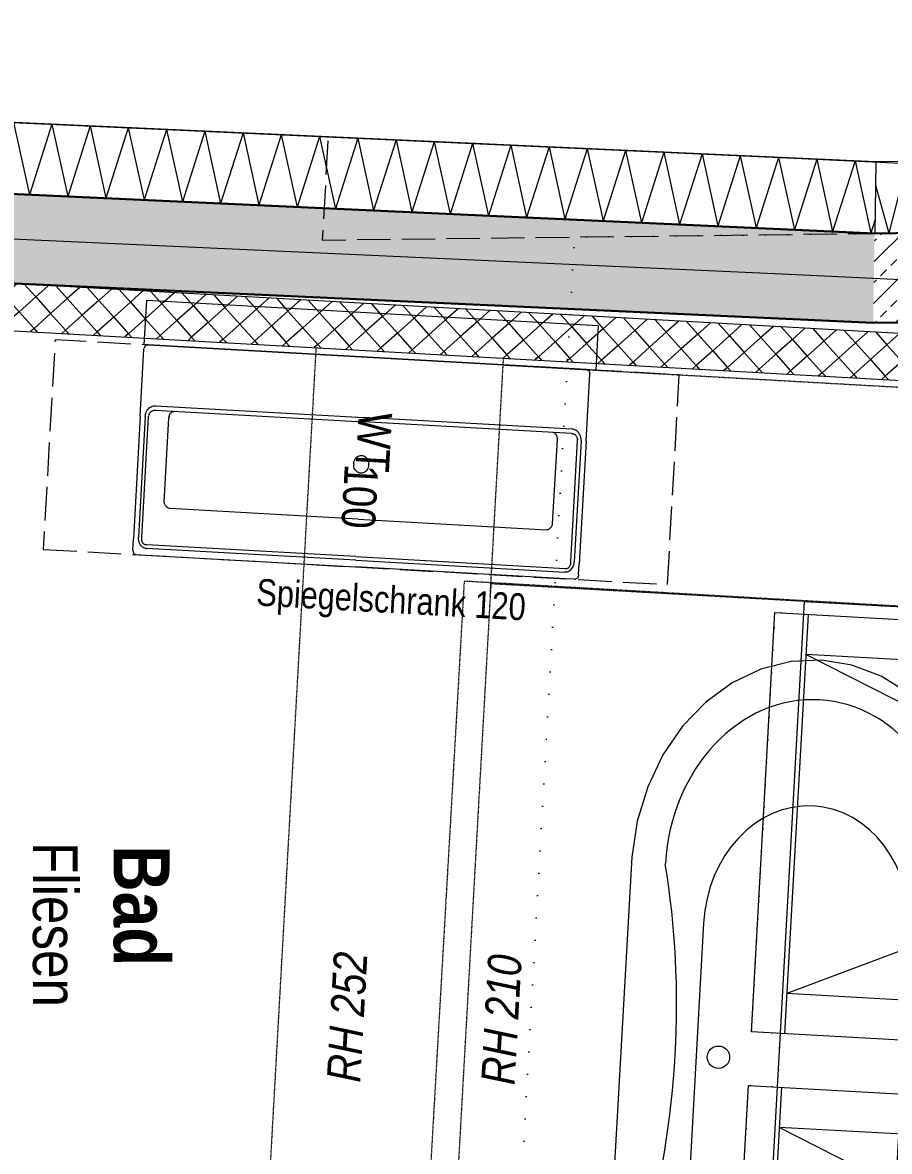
# Model space of a CAD drawing. Header units: metres. Extents: x -19025 to 34897, y -14024 to 26069.
# Drawn here: x -3047 to -1106, y 21274 to 23801 of the extents above; entities that cross this region are included whole.
import ezdxf
from ezdxf.enums import TextEntityAlignment as Align

# ---------------------------------------------------------------- set-up
doc = ezdxf.new("R2010")
doc.units = ezdxf.units.M
doc.header["$MEASUREMENT"] = 0
for name, pattern in [('Punktlinie weit', [0.05, 0, -0.05]), ('Strichlinie eng', [0.1, 0.075, -0.025]), ('Strichlinie mittel', [0.15, 0.1, -0.05])]:
    doc.linetypes.add(name, pattern=pattern)
for name, color, linetype in [('110 Wand Aussen', 7, 'Continuous'), ('11__100 Achsraster', 7, 'Continuous'), ('130 Wand Innen', 7, 'Continuous'), ('220 Bodenaufbau', 7, 'Continuous'), ('310 Dachkonstruktion massiv', 7, 'Continuous'), ('510 Moeblierung', 7, 'Continuous'), ('540 Sanitaer Text', 7, 'Continuous'), ('540 Sanitaereinrichtung', 7, 'Continuous'), ('810 Raumstempel', 7, 'Continuous'), ('916 Kote PP', 7, 'Continuous'), ('930 Beschriftung Allgemein', 7, 'Continuous'), ('938 Beschriftung Statik', 7, 'Continuous')]:
    doc.layers.add(name, color=color, linetype=linetype)
doc.styles.add('ERSTELLTER_STIL_1', font='ARIALN.TTF')
doc.styles.add('ERSTELLTER_STIL_2', font='ARIALNB.TTF')
doc.styles.add('ERSTELLTER_STIL_4', font='arialbd.ttf')
doc.styles.add('ERSTELLTER_STIL_6', font='ARIALNI.TTF')
doc.linetypes.add('Grenze Bezirk', pattern='A,0,[2,22HAUS116_412 STG1 _ 2.DG_IndexB_2026-08-161.Shx,S=0.001587,R=0,X=0,Y=0],-0.25,0', length=0.25)
pattern_1 = [(45, (0, 0), (-0.04596194, 0.04596194), [0.0195, -0.013]), (45, (-0.02298, 0.02298), (-0.04596194, 0.04596194), [0.065, 0])]
pattern_2 = [(221.78503, (0, 0), (-0.03331688, 0.03728251), [0.05, 0]), (311.78503, (0, 0), (0.03728251, 0.03331688), [0.05, 0])]

# ---------------------------------------------------------------- blocks, each defined once
blk = doc.blocks.new('Decke_1_1', base_point=(-12.5417, 13.2338))
at = {"layer": '220 Bodenaufbau', "color": 7, "linetype": 'Continuous', "lineweight": 13, "flags": 128}
blk.add_lwpolyline([(-2.3698, 16.6251), (-2.1874, 19.881), (-1.9359, 19.8669), (-1.6772, 24.4846), (-1.1455, 24.4548), (-0.9662, 27.6549), (-2.8954, 27.632), (-11.9163, 28.0447), (-12.2686, 21.76), (-12.482, 21.772), (-12.74, 17.1693)], dxfattribs=at)
blk = doc.blocks.new('Freistehende Badewanne 27')
at = {"layer": '540 Sanitaereinrichtung', "color": 7, "linetype": 'Continuous', "lineweight": 13}
for p, q in [((0.5987, 0.6311), (1.2013, 0.6311)), ((0.602, 0.1689), (1.198, 0.1689))]:
    blk.add_line(p, q, dxfattribs=at)
at = {"layer": '540 Sanitaereinrichtung', "color": 7, "linetype": 'Continuous', "lineweight": 13, "flags": 128}
blk.add_lwpolyline([(0.4642, 0.8), (0.383, 0.7923), (0.3045, 0.7731), (0.2312, 0.743), (0.165, 0.7028), (0.108, 0.6536), (0.0618, 0.597), (0.0278, 0.5347), (0.007, 0.4683), (0, 0.4), (0.007, 0.3317), (0.0278, 0.2653), (0.0618, 0.203), (0.108, 0.1464), (0.165, 0.0972), (0.2312, 0.057), (0.3045, 0.0269), (0.383, 0.0077), (0.4642, 0), (1.3358, 0), (1.417, 0.0077), (1.4955, 0.0269), (1.5688, 0.057), (1.635, 0.0972), (1.692, 0.1464), (1.7382, 0.203), (1.7722, 0.2653), (1.793, 0.3317), (1.8, 0.4), (1.793, 0.4683), (1.7722, 0.5347), (1.7382, 0.597), (1.692, 0.6536), (1.635, 0.7028), (1.5688, 0.743), (1.4955, 0.7731), (1.417, 0.7923), (1.3358, 0.8)], close=True, dxfattribs=at)
at = {"layer": '540 Sanitaereinrichtung', "color": 7, "linetype": 'Continuous', "lineweight": 13}
blk.add_circle((0.9, 0.2189), 0.025, dxfattribs=at)
for centre, major_axis, start_param, end_param in [((0.4747, 0.4), (0.3859, 0), 1.572215, 4.71097), ((0.9, 2.0883), (1.6799, 0), 4.456119, 4.968658), ((1.3253, 0.4), (0.3859, 0), 4.713808, 7.852563), ((0.602, 0.4), (0.2753, 0), 1.582941, 4.712389), ((1.198, 0.4), (0.2753, 0), 4.712389, 7.841837), ((0.9, -1.2883), (1.6799, 0), 1.314527, 1.827066)]:
    blk.add_ellipse(centre, major_axis=major_axis, ratio=0.839506, start_param=start_param, end_param=end_param, dxfattribs=at)
blk = doc.blocks.new('Anrichte 01 27[58]_1', base_point=(-4.7522, 26.9246))
at = {"layer": '510 Moeblierung', "color": 253, "linetype": 'Strichlinie eng', "lineweight": 9, "true_color": 0x9f9f9f, "flags": 128}
blk.add_lwpolyline([(-4.7522, 26.9246), (-3.3544, 26.846), (-3.328, 27.3153), (-4.7258, 27.3938)], close=True, dxfattribs=at)
blk = doc.blocks.new('Bad_033_27_1', base_point=(-4.2395, 25.9913))
at = {"layer": '810 Raumstempel', "color": 7, "lineweight": 13, "char_height": 0.1, "attachment_point": 1, "rotation": 270, "style": 'ERSTELLTER_STIL_1'}
for s, insert in [('\\A1;{\\pql;\\pt0,0.05;\\fArial Narrow|b0|i0|c0|p0;\\W1.000000;11,28\\fArial Narrow|b0|i0|c0|p0;\\W1.000000;\\A1{\\H.66x;\\S^  ;}\\fArial Narrow|b0|i0|c0|p0;\\W1.000000; m\\fArial Narrow|b0|i0|c0|p0;\\W1.000000;\\A1{\\H.66x;\\S2^  ;}}', (-4.8709, 26.301)), ('\\A1;{\\pql;\\pt0,0.05;\\fArial Narrow|b0|i0|c0|p0;\\W1.000000;17,33\\fArial Narrow|b0|i0|c0|p0;\\W1.000000;\\A1{\\H.66x;\\S^  ;}\\fArial Narrow|b0|i0|c0|p0;\\W1.000000; m\\fArial Narrow|b0|i0|c0|p0;\\W1.000000;\\A1{\\H.66x;\\S^  ;}}', (-5.0357, 26.153))]:
    blk.add_mtext(s, dxfattribs=dict(at, insert=insert))
at = {"layer": '810 Raumstempel', "color": 7, "lineweight": 13}
for tag, height, style, p in [('DUMMY_892', 0.1, 'ERSTELLTER_STIL_1', (-4.8401, 26.301)), ('DUMMY_891', 0.1, 'ERSTELLTER_STIL_1', (-4.6754, 26.301)), ('perimeterCode', 0.1, 'ERSTELLTER_STIL_1', (-5.0048, 26.2697)), ('stFloorCovering', 0.1, 'ERSTELLTER_STIL_1', (-4.6754, 26.2697)), ('ROOM_NAME', 0.125, 'ERSTELLTER_STIL_2', (-4.4695, 26.2619)), ('DUMMY_890', 0.125, 'ERSTELLTER_STIL_2', (-4.4695, 26.0276))]:
    blk.add_attdef(tag, text='', height=height, rotation=270, dxfattribs=dict(at, style=style)).set_placement(p, align=Align.TOP_LEFT)
blk = doc.blocks.new('*X264')
at = {"layer": '110 Wand Aussen', "color": 7, "linetype": 'Continuous', "lineweight": 5}
for p, q in [((-2.7317, 27.7936), (-2.7727, 27.6331)), ((-2.7317, 27.7936), (-2.6869, 27.6342)), ((-2.646, 27.7947), (-2.6869, 27.6342)), ((-2.646, 27.7947), (-2.6012, 27.6352)), ((-2.5602, 27.7957), (-2.6012, 27.6352)), ((-2.5602, 27.7957), (-2.5155, 27.6362)), ((-2.4745, 27.7967), (-2.5155, 27.6362)), ((-2.4745, 27.7967), (-2.4297, 27.6372)), ((-2.3888, 27.7977), (-2.4297, 27.6372)), ((-2.3888, 27.7977), (-2.344, 27.6382)), ((-2.303, 27.7987), (-2.344, 27.6382)), ((-2.303, 27.7987), (-2.2582, 27.6393)), ((-2.2173, 27.7998), (-2.2582, 27.6393)), ((-2.2173, 27.7998), (-2.1725, 27.6403)), ((-2.1315, 27.8008), (-2.1725, 27.6403)), ((-2.1315, 27.8008), (-2.0868, 27.6413)), ((-2.0458, 27.8018), (-2.0868, 27.6413)), ((-2.0458, 27.8018), (-2.001, 27.6423)), ((-1.9601, 27.8028), (-2.001, 27.6423)), ((-1.9601, 27.8028), (-1.9153, 27.6433)), ((-1.8743, 27.8038), (-1.9153, 27.6433)), ((-1.8743, 27.8038), (-1.8296, 27.6444)), ((-1.7886, 27.8049), (-1.8296, 27.6444)), ((-1.7886, 27.8049), (-1.7438, 27.6454)), ((-1.7029, 27.8059), (-1.7438, 27.6454)), ((-1.7029, 27.8059), (-1.6581, 27.6464)), ((-1.6171, 27.8069), (-1.6581, 27.6464)), ((-1.6171, 27.8069), (-1.5723, 27.6474)), ((-1.5314, 27.8079), (-1.5723, 27.6474)), ((-1.5314, 27.8079), (-1.4866, 27.6484)), ((-1.4456, 27.8089), (-1.4866, 27.6484)), ((-1.4456, 27.8089), (-1.4009, 27.6495)), ((-2.8174, 27.7926), (-2.8584, 27.6321)), ((-2.8174, 27.7926), (-2.7727, 27.6331)), ((-2.8886, 27.7396), (-2.8584, 27.6321)), ((-1.3821, 27.7229), (-1.4009, 27.6495))]:
    blk.add_line(p, q, dxfattribs=at)
blk = doc.blocks.new('Wand_31_1', base_point=(-1.3813, 27.6497))
at = {"layer": '110 Wand Aussen', "linetype": 'Continuous', "lineweight": 0, "true_color": 0x000000}
h = blk.add_hatch(dxfattribs=at)
h.set_pattern_fill('BETON__BEWEHRT_SN46_0001', color=18, style=0, pattern_type=2)
h.set_pattern_definition(pattern_1)
h.paths.add_polyline_path([(-2.8938, 27.4317), (-1.3789, 27.4497), (-1.3813, 27.6497), (-2.8904, 27.6317)])
at = {"layer": '110 Wand Aussen', "color": 7, "linetype": 'Continuous', "lineweight": 30}
blk.add_line((-1.3813, 27.6497), (-2.8904, 27.6317), dxfattribs=at)
at = {"layer": '110 Wand Aussen', "color": 7, "linetype": 'Continuous', "lineweight": 13, "flags": 128}
for points in [[(-1.3832, 27.8097), (-2.8877, 27.7918)], [(-1.3832, 27.8097), (-1.3813, 27.6497)]]:
    blk.add_lwpolyline(points, dxfattribs=at)
at = {"layer": '110 Wand Aussen', "color": 7, "linetype": 'Continuous', "lineweight": 30, "flags": 128}
for points in [[(-1.3813, 27.6497), (-1.3789, 27.4497)], [(-2.8938, 27.4317), (-1.3789, 27.4497)]]:
    blk.add_lwpolyline(points, dxfattribs=at)
at = {"layer": '110 Wand Aussen', "color": 7, "lineweight": 30}
blk.add_blockref('*X264', (0, 0), dxfattribs=at)
blk = doc.blocks.new('Wand_88_1', base_point=(-4.9987, 27.5293))
at = {"layer": '130 Wand Innen', "linetype": 'Continuous', "lineweight": 13, "true_color": 0xa7a7a7}
h = blk.add_hatch(dxfattribs=at)
h.set_pattern_fill('GIPSKARTONWAND_0001', color=253, style=0, pattern_type=2)
h.set_pattern_definition(pattern_2)
h.paths.add_polyline_path([(-4.9987, 27.5293), (-5.0046, 27.4245), (-4.9247, 27.42)])
h = blk.add_hatch(dxfattribs=at)
h.set_pattern_fill('GIPSKARTONWAND_0001', color=253, style=0, pattern_type=2)
h.set_pattern_definition(pattern_2)
h.paths.add_polyline_path([(-4.9188, 27.5248), (-4.9987, 27.5293), (-4.9247, 27.42)])
h = blk.add_hatch(dxfattribs=at)
h.set_pattern_fill('GIPSKARTONWAND_0001', color=253, style=0, pattern_type=2)
h.set_pattern_definition(pattern_2)
h.paths.add_polyline_path([(-4.9247, 27.42), (-2.1905, 27.2664), (-2.1846, 27.3713), (-4.9188, 27.5248)])
at = {"layer": '130 Wand Innen', "color": 7, "linetype": 'Continuous', "lineweight": 13, "flags": 128}
for points in [[(-4.9987, 27.5293), (-5.0046, 27.4245)], [(-2.1846, 27.3713), (-4.9987, 27.5293)], [(-4.9247, 27.42), (-2.1905, 27.2664)], [(-2.1846, 27.3713), (-2.1905, 27.2664)]]:
    blk.add_lwpolyline(points, dxfattribs=at)
blk = doc.blocks.new('Dachfläche_17_1', base_point=(-0.8062, 27.6565))
at = {"layer": '310 Dachkonstruktion massiv', "color": 7, "linetype": 'Strichlinie eng', "lineweight": 13, "flags": 128}
blk.add_lwpolyline([(-2.5248, 27.7962), (-2.8888, 27.7918), (-4.1144, 27.8479), (-4.1274, 27.617), (-2.5338, 27.636)], dxfattribs=at)
blk = doc.blocks.new('*X629')
at = {"layer": '110 Wand Aussen', "color": 7, "linetype": 'Continuous', "lineweight": 5}
for p, q in [((-4.8188, 27.8801), (-4.7833, 27.7183)), ((-4.7331, 27.8762), (-4.7833, 27.7183)), ((-4.7331, 27.8762), (-4.6976, 27.7144)), ((-4.6475, 27.8723), (-4.6976, 27.7144)), ((-4.6475, 27.8723), (-4.612, 27.7105)), ((-4.5618, 27.8684), (-4.612, 27.7105)), ((-4.5618, 27.8684), (-4.5263, 27.7066)), ((-4.4762, 27.8644), (-4.5263, 27.7066)), ((-4.4762, 27.8644), (-4.4407, 27.7027)), ((-4.3905, 27.8605), (-4.4407, 27.7027)), ((-4.3905, 27.8605), (-4.355, 27.6987)), ((-4.3049, 27.8566), (-4.355, 27.6987)), ((-4.3049, 27.8566), (-4.2694, 27.6948)), ((-4.2192, 27.8527), (-4.2694, 27.6948)), ((-4.2192, 27.8527), (-4.1837, 27.6909)), ((-4.1336, 27.8488), (-4.1837, 27.6909)), ((-4.1336, 27.8488), (-4.098, 27.687)), ((-4.0479, 27.8449), (-4.098, 27.687)), ((-4.0479, 27.8449), (-4.0124, 27.6831)), ((-3.9623, 27.8409), (-4.0124, 27.6831)), ((-3.9623, 27.8409), (-3.9267, 27.6791)), ((-3.8766, 27.837), (-3.9267, 27.6791)), ((-3.8766, 27.837), (-3.8411, 27.6752)), ((-3.7909, 27.8331), (-3.8411, 27.6752)), ((-3.7909, 27.8331), (-3.7554, 27.6713)), ((-3.7053, 27.8292), (-3.7554, 27.6713)), ((-3.7053, 27.8292), (-3.6698, 27.6674)), ((-3.6196, 27.8253), (-3.6698, 27.6674)), ((-3.6196, 27.8253), (-3.5841, 27.6635)), ((-3.534, 27.8213), (-3.5841, 27.6635)), ((-3.534, 27.8213), (-3.4985, 27.6596)), ((-3.4483, 27.8174), (-3.4985, 27.6596)), ((-3.4483, 27.8174), (-3.4128, 27.6556)), ((-3.3627, 27.8135), (-3.4128, 27.6556)), ((-3.3627, 27.8135), (-3.3272, 27.6517)), ((-3.277, 27.8096), (-3.3272, 27.6517)), ((-3.277, 27.8096), (-3.2415, 27.6478)), ((-3.1914, 27.8057), (-3.2415, 27.6478)), ((-3.1914, 27.8057), (-3.1558, 27.6439)), ((-3.1057, 27.8018), (-3.1558, 27.6439)), ((-3.1057, 27.8018), (-3.0702, 27.64)), ((-3.0201, 27.7978), (-3.0702, 27.64)), ((-3.0201, 27.7978), (-2.9845, 27.636)), ((-2.9344, 27.7939), (-2.9845, 27.636)), ((-2.9344, 27.7939), (-2.8989, 27.6321)), ((-2.8899, 27.6604), (-2.8989, 27.6321))]:
    blk.add_line(p, q, dxfattribs=at)
blk = doc.blocks.new('Wand_147_1', base_point=(-2.8904, 27.6317))
at = {"layer": '110 Wand Aussen', "linetype": 'Continuous', "lineweight": 0, "true_color": 0x000000}
h = blk.add_hatch(dxfattribs=at)
h.set_pattern_fill('BETON__BEWEHRT_SN46_0001', color=18, style=0, pattern_type=2)
h.set_pattern_definition(pattern_1)
h.paths.add_polyline_path([(-2.8904, 27.6317), (-12.6964, 28.0803), (-12.7055, 27.8805), (-2.8938, 27.4317)])
at = {"layer": '110 Wand Aussen', "color": 7, "linetype": 'Continuous', "lineweight": 30}
blk.add_line((-2.8904, 27.6317), (-12.6964, 28.0803), dxfattribs=at)
at = {"layer": '110 Wand Aussen', "color": 7, "linetype": 'Continuous', "lineweight": 13, "flags": 128}
for points in [[(-2.8877, 27.7918), (-12.6891, 28.2401)], [(-2.8877, 27.7918), (-2.8904, 27.6317)]]:
    blk.add_lwpolyline(points, dxfattribs=at)
at = {"layer": '110 Wand Aussen', "color": 7, "linetype": 'Continuous', "lineweight": 30, "flags": 128}
blk.add_lwpolyline([(-12.7055, 27.8805), (-2.8938, 27.4317)], dxfattribs=at)
at = {"layer": '110 Wand Aussen', "color": 7, "lineweight": 30}
blk.add_blockref('*X629', (0, 0), dxfattribs=at)
blk = doc.blocks.new('Einfache Dachfensteröffnung_23')
at = {"layer": '310 Dachkonstruktion massiv', "linetype": 'Continuous', "lineweight": 0}
for p, q in [((1.0285, 0.8627), (-1.0285, 0.8627)), ((-1.0285, 0.8627), (-1.0285, 0)), ((1.0285, 0), (1.0285, 0.8627)), ((-1.0285, 0), (1.0285, 0))]:
    blk.add_line(p, q, dxfattribs=at)
blk = doc.blocks.new('VELUX GPU_3')
at = {"layer": '310 Dachkonstruktion massiv', "color": 7, "linetype": 'Continuous', "lineweight": 13}
for p, q in [((-0.47, 0.9157), (0.47, 0.9157)), ((-0.38, 0), (-0.38, 0.9157)), ((0, 0.053), (-0.38, 0.9157)), ((0, 0.053), (0.38, 0.9157)), ((0.38, 0), (0.38, 0.9157)), ((-0.38, 0.053), (0.38, 0.053))]:
    blk.add_line(p, q, dxfattribs=at)
at = {"layer": '310 Dachkonstruktion massiv', "color": 7, "linetype": 'Continuous', "lineweight": 13, "flags": 128}
blk.add_lwpolyline([(-0.47, 0), (0.47, 0), (0.47, 0.9899), (-0.47, 0.9899)], close=True, dxfattribs=at)
blk = doc.blocks.new('Dachfläche_35_1', base_point=(-3.7456, 24.3602))
at = {"layer": '310 Dachkonstruktion massiv', "color": 255, "linetype": 'Punktlinie weit', "lineweight": 13, "flags": 128}
for points in [[(-2.5338, 27.636), (-3.5627, 27.6237), (-3.7456, 24.3602)], [(-2.6968, 24.7282), (-3.1624, 24.7543), (-3.1608, 24.7828), (-3.2257, 24.7865), (-3.1731, 25.725), (-3.1082, 25.7214), (-3.1015, 25.8412), (-3.1664, 25.8448), (-3.1138, 26.7833), (-3.0489, 26.7797), (-3.0473, 26.8082), (-2.5817, 26.7821)]]:
    blk.add_lwpolyline(points, dxfattribs=at)
at = {"layer": '310 Dachkonstruktion massiv', "linetype": 'Continuous', "lineweight": 0, "xscale": -1, "rotation": 86.79148360019731}
for name, p in [('Einfache Dachfensteröffnung_23', (-2.2435, 25.733)), ('VELUX GPU_3', (-2.1517, 26.2587)), ('VELUX GPU_3', (-2.211, 25.2003))]:
    blk.add_blockref(name, p, dxfattribs=at)
blk = doc.blocks.new('Standard-Rastermarker_25')
at = {"layer": '11__100 Achsraster', "color": 8, "linetype": 'Grenze Bezirk', "lineweight": 5}
for p, q in [((1.0409, 0), (15.2329, 0)), ((15.2329, 0), (16.2738, 0))]:
    blk.add_line(p, q, dxfattribs=at)
blk = doc.blocks.new('Standard-Rastermarker_26')
at = {"layer": '11__100 Achsraster', "color": 8, "linetype": 'Grenze Bezirk', "lineweight": 5}
for p, q in [((1.0409, 0), (17.1989, 0)), ((17.1989, 0), (18.2397, 0))]:
    blk.add_line(p, q, dxfattribs=at)
at = {"layer": '11__100 Achsraster', "color": 8, "lineweight": 5, "style": 'ERSTELLTER_STIL_4'}
blk.add_attdef('AC_MarkerText_1', text='', height=0.2, rotation=272.6192, dxfattribs=at).set_placement((-0.1044, -0.0391), align=Align.TOP_CENTER)
blk = doc.blocks.new('Villeroy_Boch-Memento_Washbasin-3D_6')
at = {"layer": '540 Sanitaereinrichtung', "color": 7, "linetype": 'Continuous', "lineweight": 13}
for p, q in [((-0.0004, 1.1889), (-0.0002, 1.1912)), ((-0.0004, 1.1889), (-0.0004, 0.5989)), ((-0.0003, 0.5989), (-0.0004, 1.1889)), ((-0.0002, 1.1912), (0.0006, 1.1933)), ((0.0006, 1.1933), (0.0018, 1.1952)), ((0.0018, 1.1952), (0.0033, 1.1968)), ((0.0033, 1.1968), (0.0052, 1.1979)), ((0.0052, 1.1979), (0.0074, 1.1987)), ((0.0096, 1.1989), (0.0074, 1.1987)), ((0.1596, 1.1989), (0.0096, 1.1989)), ((0.1596, 1.1989), (0.4346, 1.1989)), ((0.4596, 1.1989), (0.4346, 1.1989)), ((0.4596, 1.1989), (0.4618, 1.1987)), ((0.4618, 1.1987), (0.4639, 1.1979)), ((0.4639, 1.1979), (0.4658, 1.1968)), ((0.4658, 1.1968), (0.4674, 1.1952)), ((0.4674, 1.1952), (0.4686, 1.1933)), ((0.4686, 1.1933), (0.4693, 1.1912)), ((0.4696, 1.1889), (0.4693, 1.1912)), ((0.4696, 1.1889), (0.4696, 1.1639)), ((0.1347, 1.1623), (0.1346, 1.1593)), ((0.1352, 1.1653), (0.1347, 1.1623)), ((0.1361, 1.1682), (0.1352, 1.1653)), ((0.1372, 1.1709), (0.1361, 1.1682)), ((0.1386, 1.1735), (0.1372, 1.1709)), ((0.1403, 1.1759), (0.1386, 1.1735)), ((0.1423, 1.1781), (0.1403, 1.1759)), ((0.1445, 1.1801), (0.1423, 1.1781)), ((0.147, 1.1818), (0.1445, 1.1801)), ((0.145, 1.1631), (0.1447, 1.1612)), ((0.1454, 1.1649), (0.145, 1.1631)), ((0.1461, 1.1667), (0.1454, 1.1649)), ((0.1469, 1.1684), (0.1461, 1.1667)), ((0.1478, 1.1699), (0.1469, 1.1684)), ((0.1497, 1.1832), (0.147, 1.1818)), ((0.149, 1.1714), (0.1478, 1.1699)), ((0.1503, 1.1727), (0.149, 1.1714)), ((0.1525, 1.1843), (0.1497, 1.1832)), ((0.1514, 1.1736), (0.1503, 1.1727)), ((0.1526, 1.1743), (0.1514, 1.1736)), ((0.156, 1.1851), (0.1525, 1.1843)), ((0.1539, 1.175), (0.1526, 1.1743)), ((0.1552, 1.1755), (0.1539, 1.175)), ((0.1552, 1.1755), (0.1573, 1.1761)), ((0.1595, 1.1853), (0.156, 1.1851)), ((0.1596, 1.1763), (0.1573, 1.1761)), ((0.1596, 1.1853), (0.1595, 1.1853)), ((0.1596, 1.1853), (0.4306, 1.1853)), ((0.4306, 1.1763), (0.1596, 1.1763)), ((0.4326, 1.1853), (0.4306, 1.1853)), ((0.4333, 1.1764), (0.4306, 1.1763)), ((0.4346, 1.185), (0.4326, 1.1853)), ((0.4343, 1.1764), (0.4333, 1.1764)), ((0.4361, 1.1761), (0.4343, 1.1764)), ((0.4379, 1.1843), (0.4346, 1.185)), ((0.4378, 1.1757), (0.4361, 1.1761)), ((0.4392, 1.1751), (0.4378, 1.1757)), ((0.4411, 1.1831), (0.4379, 1.1843)), ((0.4405, 1.1744), (0.4392, 1.1751)), ((0.4417, 1.1736), (0.4405, 1.1744)), ((0.4438, 1.1817), (0.4411, 1.1831)), ((0.4428, 1.1727), (0.4417, 1.1736)), ((0.4438, 1.1716), (0.4428, 1.1727)), ((0.4462, 1.1801), (0.4438, 1.1817)), ((0.4446, 1.1705), (0.4438, 1.1716)), ((0.4454, 1.1692), (0.4446, 1.1705)), ((0.4459, 1.1679), (0.4454, 1.1692)), ((0.4463, 1.1665), (0.4459, 1.1679)), ((0.4484, 1.1781), (0.4462, 1.1801)), ((0.4466, 1.165), (0.4463, 1.1665)), ((0.4467, 1.1633), (0.4466, 1.165)), ((0.4466, 1.1619), (0.4467, 1.1633)), ((0.4502, 1.1759), (0.4484, 1.1781)), ((0.4518, 1.1734), (0.4502, 1.1759)), ((0.4531, 1.1708), (0.4518, 1.1734)), ((0.4539, 1.1686), (0.4531, 1.1708)), ((0.4544, 1.1663), (0.4539, 1.1686)), ((0.4547, 1.1639), (0.4544, 1.1663)), ((0.4547, 1.1639), (0.4548, 1.1619)), ((0.4696, 1.1639), (0.4696, 0.5989)), ((0.1346, 1.1593), (0.1346, 0.5989)), ((0.1446, 1.1593), (0.1447, 1.1612)), ((0.1446, 1.1593), (0.1446, 0.5989)), ((0.4466, 0.5989), (0.4466, 1.1619)), ((0.4548, 0.5989), (0.4548, 1.1619)), ((0.1452, 1.1123), (0.1449, 1.1111)), ((0.1458, 1.1135), (0.1452, 1.1123)), ((0.1466, 1.115), (0.1458, 1.1135)), ((0.1476, 1.1163), (0.1466, 1.115)), ((0.1488, 1.1175), (0.1476, 1.1163)), ((0.1501, 1.1186), (0.1488, 1.1175)), ((0.1515, 1.1195), (0.1501, 1.1186)), ((0.1529, 1.1202), (0.1515, 1.1195)), ((0.1544, 1.1208), (0.1529, 1.1202)), ((0.156, 1.1212), (0.1544, 1.1208)), ((0.156, 1.1212), (0.1578, 1.1215)), ((0.1596, 1.1216), (0.1578, 1.1215)), ((0.3486, 1.1216), (0.1596, 1.1216)), ((0.3505, 1.1211), (0.3486, 1.1216)), ((0.3524, 1.1203), (0.3505, 1.1211)), ((0.3537, 1.1196), (0.3524, 1.1203)), ((0.3549, 1.1188), (0.3537, 1.1196)), ((0.3561, 1.1179), (0.3549, 1.1188)), ((0.3572, 1.1168), (0.3561, 1.1179)), ((0.3583, 1.1156), (0.3572, 1.1168)), ((0.3593, 1.1143), (0.3583, 1.1156)), ((0.3602, 1.1129), (0.3593, 1.1143)), ((0.3609, 1.1115), (0.3602, 1.1129)), ((0.1447, 1.1098), (0.1446, 1.1086)), ((0.1449, 1.1111), (0.1447, 1.1098)), ((0.3615, 1.1102), (0.3609, 1.1115)), ((0.362, 1.1088), (0.3615, 1.1102)), ((0.3623, 1.1074), (0.362, 1.1088)), ((0.3625, 1.1061), (0.3623, 1.1074)), ((0.3626, 1.1059), (0.3625, 1.1061)), ((0.3626, 0.5989), (0.3626, 1.1059)), ((0.2218, 0.608), (0.2206, 0.6051)), ((0.2234, 0.6107), (0.2218, 0.608)), ((0.2254, 0.6131), (0.2234, 0.6107)), ((0.2278, 0.6151), (0.2254, 0.6131)), ((0.2305, 0.6168), (0.2278, 0.6151)), ((0.2334, 0.618), (0.2305, 0.6168)), ((0.2365, 0.6187), (0.2334, 0.618)), ((0.2396, 0.6189), (0.2365, 0.6187)), ((0.2396, 0.6189), (0.2427, 0.6187)), ((0.2458, 0.618), (0.2427, 0.6187)), ((0.2487, 0.6168), (0.2458, 0.618)), ((0.2513, 0.6151), (0.2487, 0.6168)), ((0.2537, 0.6131), (0.2513, 0.6151)), ((0.2558, 0.6107), (0.2537, 0.6131)), ((0.2574, 0.608), (0.2558, 0.6107)), ((0.2586, 0.6051), (0.2574, 0.608)), ((-0.0004, 0.0089), (-0.0004, 0.5989)), ((-0.0003, 0.5989), (-0.0004, 0.0089)), ((0.1346, 0.0385), (0.1346, 0.5989)), ((0.1446, 0.0385), (0.1446, 0.5989)), ((0.2198, 0.6021), (0.2196, 0.5989)), ((0.2196, 0.5989), (0.2198, 0.5958)), ((0.2198, 0.6021), (0.2206, 0.6051)), ((0.2198, 0.5958), (0.2206, 0.5928)), ((0.2206, 0.5928), (0.2218, 0.5899)), ((0.2218, 0.5899), (0.2234, 0.5872)), ((0.2234, 0.5872), (0.2254, 0.5848)), ((0.2254, 0.5848), (0.2278, 0.5828)), ((0.2278, 0.5828), (0.2305, 0.5811)), ((0.2487, 0.5811), (0.2513, 0.5828)), ((0.2513, 0.5828), (0.2537, 0.5848)), ((0.2537, 0.5848), (0.2558, 0.5872)), ((0.2558, 0.5872), (0.2574, 0.5899)), ((0.2574, 0.5899), (0.2586, 0.5928)), ((0.2593, 0.6021), (0.2586, 0.6051)), ((0.2586, 0.5928), (0.2593, 0.5958)), ((0.2596, 0.5989), (0.2593, 0.6021)), ((0.2593, 0.5958), (0.2596, 0.5989)), ((0.3626, 0.5989), (0.3626, 0.0919)), ((0.4466, 0.5989), (0.4466, 0.0359)), ((0.4548, 0.5989), (0.4548, 0.0359)), ((0.4696, 0.0339), (0.4696, 0.5989)), ((0.2305, 0.5811), (0.2334, 0.5799)), ((0.2334, 0.5799), (0.2365, 0.5792)), ((0.2365, 0.5792), (0.2396, 0.5789)), ((0.2396, 0.5789), (0.2427, 0.5792)), ((0.2427, 0.5792), (0.2458, 0.5799)), ((0.2458, 0.5799), (0.2487, 0.5811)), ((0.1447, 0.088), (0.1446, 0.0893)), ((0.1449, 0.0868), (0.1447, 0.088)), ((0.1452, 0.0855), (0.1449, 0.0868)), ((0.1458, 0.0843), (0.1452, 0.0855)), ((0.1466, 0.0829), (0.1458, 0.0843)), ((0.1476, 0.0816), (0.1466, 0.0829)), ((0.1488, 0.0803), (0.1476, 0.0816)), ((0.1501, 0.0792), (0.1488, 0.0803)), ((0.1515, 0.0784), (0.1501, 0.0792)), ((0.1529, 0.0776), (0.1515, 0.0784)), ((0.1544, 0.0771), (0.1529, 0.0776)), ((0.156, 0.0766), (0.1544, 0.0771)), ((0.156, 0.0766), (0.1578, 0.0764)), ((0.1596, 0.0763), (0.1578, 0.0764)), ((0.3486, 0.0763), (0.1596, 0.0763)), ((0.3505, 0.0768), (0.3486, 0.0763)), ((0.3524, 0.0776), (0.3505, 0.0768)), ((0.3537, 0.0783), (0.3524, 0.0776)), ((0.3549, 0.0791), (0.3537, 0.0783)), ((0.3561, 0.08), (0.3549, 0.0791)), ((0.3572, 0.081), (0.3561, 0.08)), ((0.3583, 0.0822), (0.3572, 0.081)), ((0.3593, 0.0835), (0.3583, 0.0822)), ((0.3602, 0.0849), (0.3593, 0.0835)), ((0.3609, 0.0864), (0.3602, 0.0849)), ((0.3615, 0.0877), (0.3609, 0.0864)), ((0.362, 0.0891), (0.3615, 0.0877)), ((0.3623, 0.0904), (0.362, 0.0891)), ((0.3625, 0.0918), (0.3623, 0.0904)), ((0.3626, 0.0919), (0.3625, 0.0918)), ((0.1347, 0.0355), (0.1346, 0.0385)), ((0.1352, 0.0326), (0.1347, 0.0355)), ((0.1361, 0.0297), (0.1352, 0.0326)), ((0.1372, 0.0269), (0.1361, 0.0297)), ((0.1386, 0.0243), (0.1372, 0.0269)), ((0.1446, 0.0385), (0.1447, 0.0367)), ((0.145, 0.0348), (0.1447, 0.0367)), ((0.1454, 0.0329), (0.145, 0.0348)), ((0.1461, 0.0312), (0.1454, 0.0329)), ((0.1469, 0.0295), (0.1461, 0.0312)), ((0.1478, 0.0279), (0.1469, 0.0295)), ((0.149, 0.0265), (0.1478, 0.0279)), ((0.1503, 0.0252), (0.149, 0.0265)), ((0.4438, 0.0262), (0.4428, 0.0252)), ((0.4446, 0.0274), (0.4438, 0.0262)), ((0.4454, 0.0286), (0.4446, 0.0274)), ((0.4459, 0.03), (0.4454, 0.0286)), ((0.4463, 0.0314), (0.4459, 0.03)), ((0.4466, 0.0329), (0.4463, 0.0314)), ((0.4466, 0.0359), (0.4467, 0.0346)), ((0.4467, 0.0346), (0.4466, 0.0329)), ((0.4531, 0.0271), (0.4518, 0.0244)), ((0.4539, 0.0293), (0.4531, 0.0271)), ((0.4544, 0.0316), (0.4539, 0.0293)), ((0.4547, 0.0339), (0.4544, 0.0316)), ((0.4547, 0.0339), (0.4548, 0.0359)), ((0.4696, 0.0089), (0.4696, 0.0339)), ((-0.0004, 0.0089), (-0.0002, 0.0067)), ((-0.0002, 0.0067), (0.0006, 0.0046)), ((0.0006, 0.0046), (0.0018, 0.0027)), ((0.0018, 0.0027), (0.0033, 0.0011)), ((0.0033, 0.0011), (0.0052, -0.0001)), ((0.1403, 0.0219), (0.1386, 0.0243)), ((0.1423, 0.0198), (0.1403, 0.0219)), ((0.1445, 0.0178), (0.1423, 0.0198)), ((0.147, 0.0161), (0.1445, 0.0178)), ((0.1497, 0.0147), (0.147, 0.0161)), ((0.1525, 0.0136), (0.1497, 0.0147)), ((0.1514, 0.0243), (0.1503, 0.0252)), ((0.1526, 0.0235), (0.1514, 0.0243)), ((0.156, 0.0128), (0.1525, 0.0136)), ((0.1539, 0.0229), (0.1526, 0.0235)), ((0.1552, 0.0223), (0.1539, 0.0229)), ((0.1552, 0.0223), (0.1573, 0.0218)), ((0.1595, 0.0125), (0.156, 0.0128)), ((0.1596, 0.0216), (0.1573, 0.0218)), ((0.1596, 0.0125), (0.1595, 0.0125)), ((0.4306, 0.0216), (0.1596, 0.0216)), ((0.1596, 0.0125), (0.4306, 0.0125)), ((0.4333, 0.0215), (0.4306, 0.0216)), ((0.4326, 0.0126), (0.4306, 0.0125)), ((0.4346, 0.0128), (0.4326, 0.0126)), ((0.4343, 0.0215), (0.4333, 0.0215)), ((0.4361, 0.0218), (0.4343, 0.0215)), ((0.4379, 0.0136), (0.4346, 0.0128)), ((0.4378, 0.0222), (0.4361, 0.0218)), ((0.4392, 0.0227), (0.4378, 0.0222)), ((0.4411, 0.0147), (0.4379, 0.0136)), ((0.4405, 0.0234), (0.4392, 0.0227)), ((0.4417, 0.0242), (0.4405, 0.0234)), ((0.4438, 0.0161), (0.4411, 0.0147)), ((0.4428, 0.0252), (0.4417, 0.0242)), ((0.4462, 0.0178), (0.4438, 0.0161)), ((0.4484, 0.0198), (0.4462, 0.0178)), ((0.4502, 0.022), (0.4484, 0.0198)), ((0.4518, 0.0244), (0.4502, 0.022)), ((0.4639, -0.0001), (0.4658, 0.0011)), ((0.4658, 0.0011), (0.4674, 0.0027)), ((0.4674, 0.0027), (0.4686, 0.0046)), ((0.4686, 0.0046), (0.4693, 0.0067)), ((0.4696, 0.0089), (0.4693, 0.0067)), ((0.0052, -0.0001), (0.0074, -0.0008)), ((0.0096, -0.0011), (0.0074, -0.0008)), ((0.1596, -0.0011), (0.0096, -0.0011)), ((0.1596, -0.0011), (0.4346, -0.0011)), ((0.4596, -0.0011), (0.4346, -0.0011)), ((0.4596, -0.0011), (0.4618, -0.0008)), ((0.4618, -0.0008), (0.4639, -0.0001))]:
    blk.add_line(p, q, dxfattribs=at)
blk = doc.blocks.new('Etikett_82_1', base_point=(-4.0401, 27.12))
at = {"layer": '540 Sanitaer Text', "color": 7, "lineweight": 13, "insert": (-4.0019, 27.1123), "char_height": 0.075, "attachment_point": 1, "rotation": 266.785, "style": 'ERSTELLTER_STIL_1'}
blk.add_mtext('\\A1;{\\pql;\\pt0,1;\\fArial Narrow|b0|i0|c0|p0;\\W1.000000;100\\fArial Narrow|b0|i0|c0|p0;\\W1.000000;\\A1{\\H.66x;\\S^  ;}\\fArial Narrow|b0|i0|c0|p0;\\W1.000000;\\fArial Narrow|b0|i0|c0|p0;\\W1.000000;\\A1{\\H.66x;\\S^  ;}\\fArial Narrow|b0|i0|c0|p0;\\W1.000000;\\fArial Narrow|b0|i0|c0|p0;\\W1.000000;\\fArial Narrow|b0|i0|c0|p0;\\W1.000000;\\fArial Narrow|b0|i0|c0|p0;\\W1.000000;\\fArial Narrow|b0|i0|c0|p0;\\W1.000000;\\fArial Narrow|b0|i0|c0|p0;\\W1.000000;\\fArial Narrow|b0|i0|c0|p0;\\W1.000000;\\A1{\\H.66x;\\S^  ;}\\fArial Narrow|b0|i0|c0|p0;\\W1.000000;\\fArial Narrow|b0|i0|c0|p0;\\W1.000000;\\A1{\\H.66x;\\S^  ;}\\fArial Narrow|b0|i0|c0|p0;\\W1.000000;\\fArial Narrow|b0|i0|c0|p0;\\W1.000000;\\fArial Narrow|b0|i0|c0|p0;\\W1.000000;\\fArial Narrow|b0|i0|c0|p0;\\W1.000000;\\fArial Narrow|b0|i0|c0|p0;\\W1.000000;\\fArial Narrow|b0|i0|c0|p0;\\W1.000000;\\fArial Narrow|b0|i0|c0|p0;\\W1.000000;\\A1{\\H.66x;\\S^  ;}\\fArial Narrow|b0|i0|c0|p0;\\W1.000000;\\fArial Narrow|b0|i0|c0|p0;\\W1.000000;\\A1{\\H.66x;\\S^  ;}\\fArial Narrow|b0|i0|c0|p0;\\W1.000000;\\fArial Narrow|b0|i0|c0|p0;\\W1.000000;\\fArial Narrow|b0|i0|c0|p0;\\W1.000000;\\fArial Narrow|b0|i0|c0|p0;\\W1.000000;\\fArial Narrow|b0|i0|c0|p0;\\W1.000000;\\fArial Narrow|b0|i0|c0|p0;\\W1.000000;\\fArial Narrow|b0|i0|c0|p0;\\W1.000000;\\A1{\\H.66x;\\S^  ;}\\fArial Narrow|b0|i0|c0|p0;\\W1.000000;\\fArial Narrow|b0|i0|c0|p0;\\W1.000000;\\A1{\\H.66x;\\S^  ;}\\fArial Narrow|b0|i0|c0|p0;\\W1.000000;\\fArial Narrow|b0|i0|c0|p0;\\W1.000000;\\fArial Narrow|b0|i0|c0|p0;\\W1.000000;\\fArial Narrow|b0|i0|c0|p0;\\W1.000000;\\fArial Narrow|b0|i0|c0|p0;\\W1.000000;\\fArial Narrow|b0|i0|c0|p0;\\W1.000000;\\fArial Narrow|b0|i0|c0|p0;\\W1.000000;\\A1{\\H.66x;\\S^  ;}\\fArial Narrow|b0|i0|c0|p0;\\W1.000000;\\fArial Narrow|b0|i0|c0|p0;\\W1.000000;\\A1{\\H.66x;\\S^  ;}\\fArial Narrow|b0|i0|c0|p0;\\W1.000000;\\fArial Narrow|b0|i0|c0|p0;\\W1.000000;\\fArial Narrow|b0|i0|c0|p0;\\W1.000000;\\fArial Narrow|b0|i0|c0|p0;\\W1.000000;\\fArial Narrow|b0|i0|c0|p0;\\W1.000000;\\fArial Narrow|b0|i0|c0|p0;\\W1.000000;\\fArial Narrow|b0|i0|c0|p0;\\W1.000000;\\A1{\\H.66x;\\S^  ;}\\fArial Narrow|b0|i0|c0|p0;\\W1.000000;}', dxfattribs=at)
at = {"layer": '540 Sanitaer Text', "color": 7, "lineweight": 13, "style": 'ERSTELLTER_STIL_1'}
blk.add_attdef('sDescriptionDimension', text='', height=0.075, rotation=266.785, dxfattribs=at).set_placement((-3.9708, 27.2288), align=Align.TOP_LEFT)

msp = doc.modelspace()

# ---------------------------------------------------------------- linework, layer by layer
at = {"layer": '916 Kote PP', "color": 251, "linetype": 'Strichlinie mittel', "lineweight": 5, "true_color": 0x5f5f5f}
msp.add_arc((-7790.526, 28359.404), 10000, 305.487053, 334.7540683, dxfattribs=at)
at = {"layer": '930 Beschriftung Allgemein', "color": 7, "linetype": 'Strichlinie mittel', "lineweight": 18}
msp.add_line((-2302.924, 23542.079), (-2302.877, 23542.931), dxfattribs=at)
at = {"layer": '930 Beschriftung Allgemein', "color": 7, "linetype": 'Strichlinie mittel', "lineweight": 13}
msp.add_line((-2556.852, 20088.682), (-2389.57, 23072.912), dxfattribs=at)
at = {"layer": '930 Beschriftung Allgemein', "color": 7, "linetype": 'Continuous', "lineweight": 13, "flags": 128}
msp.add_lwpolyline([(-2769.223, 23179.384), (-1757.953, 23122.58), (-1763.561, 23022.737), (-2774.831, 23079.541)], close=True, dxfattribs=at)
at = {"layer": '930 Beschriftung Allgemein', "color": 7, "linetype": 'Strichlinie mittel', "lineweight": 13}
for points in [[(-2000.122, 22516.007), (-1970.224, 23049.357)], [(-1971.063, 23034.38), (-463.429, 22949.865), (-629.897, 19980.288), (-2137.531, 20064.802)], [(-1295.96, 22505.109), (-1998.525, 22544.493), (-2113.659, 20490.658), (-1411.094, 20451.273)]]:
    msp.add_lwpolyline(points, dxfattribs=at)
at = {"layer": '938 Beschriftung Statik', "color": 139, "linetype": 'Strichlinie mittel', "lineweight": 13, "true_color": 0x2c655e}
msp.add_lwpolyline([(-342.653, 22451.669), (-2058.299, 22550.214), (-2176.531, 20491.814), (-455.109, 20397.683)], dxfattribs=at)

# ---------------------------------------------------------------- block references
at = {"layer": '110 Wand Aussen', "color": 7, "lineweight": 30, "xscale": 1000, "yscale": 1000, "zscale": 1000}
for name, p in [('Wand_147_1', (-1139.068, 23328.671)), ('Wand_31_1', (370.076, 23346.628))]:
    msp.add_blockref(name, p, dxfattribs=at)
at = {"layer": '11__100 Achsraster', "color": 7, "linetype": 'Continuous', "lineweight": 18, "xscale": 1000, "yscale": 1000, "zscale": 1000, "rotation": 357.3808238180971}
for name, p in [('Standard-Rastermarker_26', (-18511.319, 24023.262)), ('Standard-Rastermarker_25', (-16535.575, 24193.154))]:
    msp.add_blockref(name, p, dxfattribs=at)
at = {"layer": '130 Wand Innen', "color": 7, "lineweight": 30, "xscale": 1000, "yscale": 1000, "zscale": 1000}
msp.add_blockref('Wand_88_1', (-3247.365, 23226.26), dxfattribs=at)
at = {"layer": '220 Bodenaufbau', "color": 7, "linetype": 'Continuous', "lineweight": 13, "xscale": 1000, "yscale": 1000, "zscale": 1000}
msp.add_blockref('Decke_1_1', (-10790.357, 8930.711), dxfattribs=at)
at = {"layer": '310 Dachkonstruktion massiv', "color": 7, "linetype": 'Continuous', "lineweight": 13, "xscale": 1000, "yscale": 1000, "zscale": 1000}
for name, p in [('Dachfläche_17_1', (945.138, 23353.471)), ('Dachfläche_35_1', (-1994.294, 20057.146))]:
    msp.add_blockref(name, p, dxfattribs=at)
at = {"layer": '510 Moeblierung', "color": 253, "linetype": 'Strichlinie eng', "lineweight": 9, "true_color": 0x9f9f9f, "xscale": 1000, "yscale": 1000, "zscale": 1000}
msp.add_blockref('Anrichte 01 27[58]_1', (-3000.849, 22621.483), dxfattribs=at)
at = {"layer": '540 Sanitaer Text', "color": 7, "linetype": 'Continuous', "lineweight": 13, "xscale": 1000, "yscale": 1000, "zscale": 1000}
msp.add_blockref('Etikett_82_1', (-2288.766, 22816.957), dxfattribs=at).add_auto_attribs({'sDescriptionDimension': 'WT'})
at = {"layer": '540 Sanitaereinrichtung', "color": 7, "linetype": 'Continuous', "lineweight": 13, "zscale": 1000}
for name, p, xscale, yscale, rotation in [('Villeroy_Boch-Memento_Washbasin-3D_6', (-1777.308, 23023.236), -1000, 833.3333463541856, 86.79148360019707), ('Freistehende Badewanne 27', (-1657.181, 22395.786), 1000, 1000, 266.7914836002532)]:
    msp.add_blockref(name, p, dxfattribs=dict(at, xscale=xscale, yscale=yscale, rotation=rotation))
at = {"layer": '810 Raumstempel', "color": 7, "linetype": 'Continuous', "lineweight": 13, "xscale": 1000, "yscale": 1000, "zscale": 1000}
msp.add_blockref('Bad_033_27_1', (-2488.204, 21688.247), dxfattribs=at).add_auto_attribs({'ROOM_NAME': 'Bad', 'stFloorCovering': 'Fliesen', 'perimeterCode': 'U: '})

# ---------------------------------------------------------------- texts
at = {"layer": '540 Sanitaer Text', "color": 7, "linetype": 'Continuous', "lineweight": 13, "insert": (-2220.244, 22539.118), "char_height": 60, "attachment_point": 2, "rotation": 356.78503, "style": 'ERSTELLTER_STIL_1'}
msp.add_mtext('\\A1;{\\pqc;\\fArial Narrow|b0|i0|c0|p0;\\W1.000000;Spiegelschrank 1\\fArial Narrow|b0|i0|c0|p0;\\W1.000000;2\\fArial Narrow|b0|i0|c0|p0;\\W1.000000;0}', dxfattribs=at)
at = {"layer": '930 Beschriftung Allgemein', "color": 7, "linetype": 'Continuous', "lineweight": 13, "char_height": 75, "style": 'ERSTELLTER_STIL_6'}
for s, insert, attachment_point, rotation in [('\\A1;{\\pqc;\\fArial Narrow|b0|i1|c0|p0;\\W1.000000;RH 25\\fArial Narrow|b0|i1|c0|p0;\\W1.000000;2}', (-2357.944, 21576.947), 2, 86.791314), ('\\A1;{\\pqc;\\fArial Narrow|b0|i1|c0|p0;\\W1.000000;RH\\fArial Narrow|b0|i1|c0|p0;\\W1.000000; \\fArial Narrow|b0|i1|c0|p0;\\W1.000000;210}', (-1936.395, 21567.027), 8, 86.791484)]:
    msp.add_mtext(s, dxfattribs=dict(at, insert=insert, attachment_point=attachment_point, rotation=rotation))

doc.saveas('drawing.dxf')
